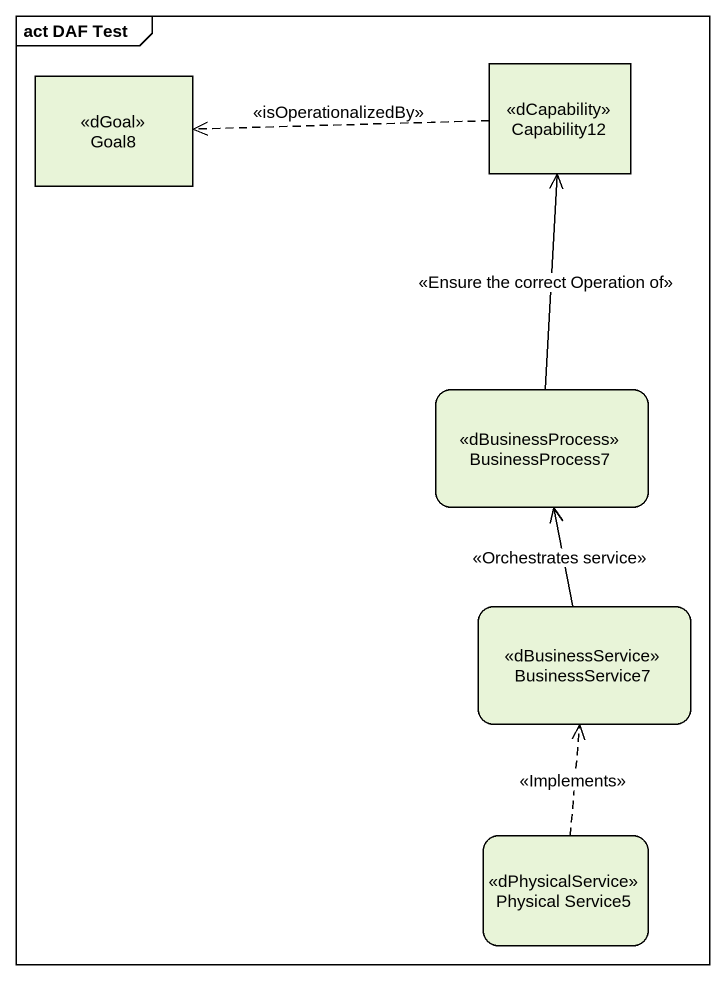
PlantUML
@startuml
mainframe act DAF Test
hide empty description
state Goal8 <<dGoal>>
state Capability12 <<dCapability>>
state BusinessProcess7 <<dBusinessProcess>>
state BusinessService7 <<dBusinessService>>
state "Physical Service5" as Physical_Service5 <<dPhysicalService>>
Capability12 -left[dashed]-> Goal8 : <<isOperationalizedBy>>
BusinessProcess7 -up-> Capability12 : <<Ensure the correct Operation of>>
BusinessService7 -up-> BusinessProcess7 : <<Orchestrates service>>
Physical_Service5 -up[dashed]-> BusinessService7 : <<Implements>>
@enduml
